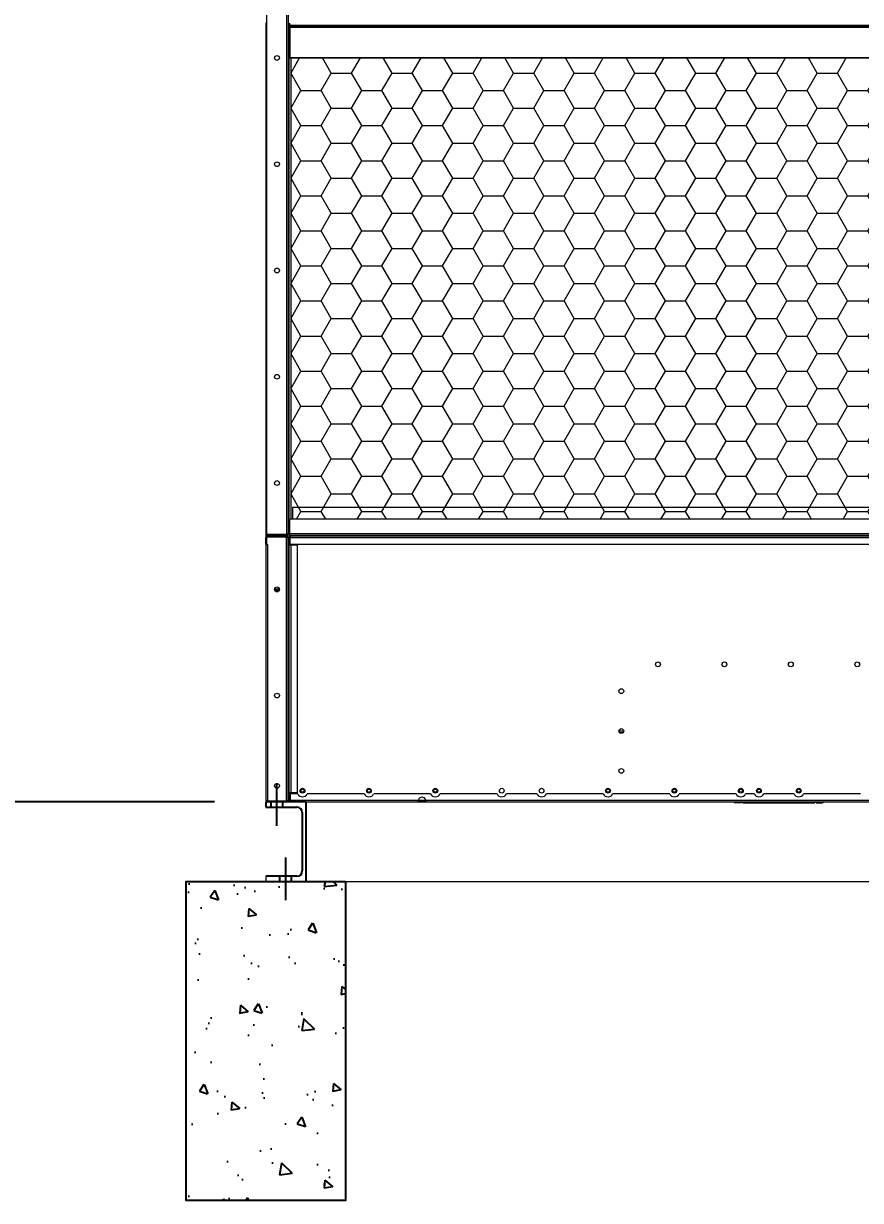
# Model space of a CAD drawing. Header units: millimetres. Extents: x 2686 to 32093, y 2268 to 23063.
# Drawn here: x 21847 to 23422, y 7575 to 9790 of the extents above; entities that cross this region are included whole.
import ezdxf

# ---------------------------------------------------------------- set-up
doc = ezdxf.new("R2010")
doc.units = ezdxf.units.MM
doc.linetypes.add('CENTERX2', pattern=[4, 2.5, -0.5, 0.5, -0.5])
doc.layers.add('냉각탑_dim', color=1, linetype='Continuous')
doc.styles.add('HY울릉도L', font='')
doc.styles.get('HY울릉도L').set_extended_font_data('HY울릉도L')
doc.dimstyles.new('성지DIM', dxfattribs={"dimtxt": 3.5, "dimasz": 3, "dimexe": 1, "dimexo": 2.5, "dimgap": 2, "dimtad": 1, "dimdec": 0, "dimzin": 3, "dimdsep": 46, "dimtxsty": 'HY울릉도L', "dimblk": 'ARCHTICK', "dimcen": -2, "dimclrd": 256, "dimclre": 256, "dimclrt": 7, "dimadec": 0, "dimazin": 0, "dimtfac": 1, "dimtdec": 0, "dimtofl": 0, "dimtmove": 0, "dimatfit": 3, "dimfxl": 1, "dimtolj": 1, "dimtzin": 0, "dimlwe": -1, "dimarcsym": 0})

# ---------------------------------------------------------------- blocks, each defined once
blk = doc.blocks.new('_ArchTick')
at = {"color": 0, "linetype": 'ByBlock', "const_width": 0.15}
blk.add_lwpolyline([(-0.5, -0.5), (0.5, 0.5)], dxfattribs=at)
blk = doc.blocks.new('*D298')
at = {"layer": 'Defpoints', "color": 0, "transparency": 16777216}
for p in [(22306.4, 11325.2), (21572.5, 8325.2), (22306.4, 8325.2)]:
    blk.add_point(p, dxfattribs=at)
at = {"layer": '냉각탑_dim', "transparency": 16777216}
for p, q in [((22206.4, 11325.2), (21532.5, 11325.2)), ((22206.4, 8325.2), (21532.5, 8325.2))]:
    blk.add_line(p, q, dxfattribs=at)
at = {"layer": '냉각탑_dim', "lineweight": -2, "transparency": 16777216}
blk.add_line((21572.5, 11325.2), (21572.5, 8325.2), dxfattribs=at)
at = {"layer": '냉각탑_dim', "lineweight": -2, "transparency": 16777216, "xscale": 120, "yscale": 120, "zscale": 120}
for p, rotation in [((21572.5, 11325.2), 90), ((21572.5, 8325.2), 270)]:
    blk.add_blockref('_ArchTick', p, dxfattribs=dict(at, rotation=rotation))
at = {"layer": '냉각탑_dim', "color": 7, "transparency": 16777216, "insert": (21422.5, 9825.2), "char_height": 140, "attachment_point": 5, "rotation": 90, "style": 'HY울릉도L'}
blk.add_mtext('\\A1;3000', dxfattribs=at)
blk = doc.blocks.new("2'")
at = {"lineweight": 20}
h = blk.add_hatch(dxfattribs=at)
h.set_pattern_fill('HONEY', scale=12)
h.set_pattern_definition([(360, (-387396.448, -78236.44), (57.15, 32.9955677), [38.1, -76.2]), (120, (-387396.448, -78236.44), (-57.15, 32.995568), [38.1, -76.2]), (60, (-387396.448, -78236.44), (1e-07, 65.9911357), [-76.2, 38.1])])
h.paths.add_polyline_path([(22350.4, 9725.6), (22350.4, 8857.3), (24961, 8857.3), (24961, 9725.6)])
at = {"color": 7, "lineweight": 20}
for p, q in [((22304.2, 11081.8), (22304.2, 8828.6)), ((22342.2, 11087.2), (22342.2, 8828.6)), ((22345, 11088.6), (22345, 8830)), ((22348.4, 9782.9), (24957.6, 9782.9)), ((22349.8, 9787.2), (24956.2, 9787.2)), ((22349.8, 9785.5), (24956.2, 9785.5)), ((22348.4, 9725.6), (24957.6, 9725.6)), ((22348.4, 9725.5), (24957.6, 9725.5)), ((24957.6, 9725.3), (22348.4, 9725.3)), ((24217.4, 8878.9), (22353, 8878.9)), ((24217.4, 8857.3), (22348.6, 8857.3)), ((22348.4, 8830.2), (24957.6, 8830.2)), ((24957.3, 8825.2), (22348.7, 8825.2)), ((24957.3, 8821.8), (22348.7, 8821.8)), ((22349.8, 8827.2), (24956.2, 8827.2)), ((23171.5, 8810.2), (24220.5, 8810.2)), ((22380.6, 8325.2), (24925.4, 8325.2))]:
    blk.add_line(p, q, dxfattribs=at)
at = {"color": 7, "lineweight": 20, "ltscale": 0.44375}
blk.add_line((22303, 9791.4), (22303, 8726.4), dxfattribs=at)
at = {"color": 7, "lineweight": 20, "ltscale": 0.000583333}
for p, q in [((22347, 9790), (22348.4, 9790)), ((22347, 9782.7), (22348.4, 9782.7)), ((22304.6, 8827.2), (22304.6, 8828.6)), ((22342.2, 8827.2), (22342.2, 8828.6)), ((22347, 8830), (22348.4, 8830)), ((22306.4, 8809.4), (22305, 8809.4))]:
    blk.add_line(p, q, dxfattribs=at)
at = {"color": 7, "lineweight": 20, "ltscale": 0.003004}
blk.add_line((22347, 9782.7), (22347, 9789.9), dxfattribs=at)
at = {"color": 7, "lineweight": 20, "ltscale": 0.000967409}
for p, q in [((22348.4, 9787.9), (22348.4, 9790.2)), ((22348.4, 8827.9), (22348.4, 8830.2))]:
    blk.add_line(p, q, dxfattribs=at)
at = {"color": 7, "lineweight": 20, "ltscale": 0.012167}
for p, q in [((22347, 9753.5), (22347, 9782.7)), ((22347, 8830), (22347, 8859.2))]:
    blk.add_line(p, q, dxfattribs=at)
at = {"color": 7, "lineweight": 20, "ltscale": 0.000341711}
for p, q in [((22347.8, 9788), (22348.4, 9788.6)), ((22347.8, 9784.6), (22348.4, 9784.1)), ((22344.2, 8828), (22343.6, 8828.6)), ((22347.8, 8828), (22348.4, 8828.6))]:
    blk.add_line(p, q, dxfattribs=at)
at = {"color": 7, "lineweight": 20, "ltscale": 0.000849957}
blk.add_line((22348.4, 9785), (22348.4, 9782.9), dxfattribs=at)
at = {"color": 7, "lineweight": 20, "ltscale": 0.023877}
blk.add_line((22348.4, 9782.9), (22348.4, 9725.6), dxfattribs=at)
at = {"color": 7, "lineweight": 20, "ltscale": 0.000805508}
blk.add_line((22349, 9785.3), (22349, 9787.3), dxfattribs=at)
at = {"color": 7, "lineweight": 20, "ltscale": 4.78227e-06}
blk.add_line((22349.8, 9785.5), (22349.8, 9785.5), dxfattribs=at)
at = {"color": 7, "lineweight": 20, "ltscale": 0.000708333}
for p, q in [((22350.4, 9787.2), (22350.4, 9785.5)), ((22377, 9785.5), (22377, 9787.2)), ((22348.7, 8823.2), (22347, 8823.2)), ((22348.7, 8822.3), (22347, 8822.3)), ((22348.7, 8328.1), (22347, 8328.1)), ((22305, 8326.9), (22305, 8325.2)), ((22341.6, 8326.9), (22341.6, 8325.2)), ((22348.7, 8327.2), (22347, 8327.2))]:
    blk.add_line(p, q, dxfattribs=at)
at = {"color": 7, "lineweight": 20, "ltscale": 0.372625}
blk.add_line((22347, 8859.2), (22347, 9753.5), dxfattribs=at)
at = {"color": 7, "lineweight": 20, "ltscale": 0.000583332}
blk.add_line((22347, 9753.5), (22348.4, 9753.5), dxfattribs=at)
at = {"color": 7, "lineweight": 20, "ltscale": 5.81038e-05}
blk.add_line((22348.4, 9725.3), (22348.4, 9725.6), dxfattribs=at)
at = {"color": 7, "lineweight": 20, "ltscale": 0.009}
blk.add_line((22353, 8878.9), (22353, 8857.3), dxfattribs=at)
at = {"color": 7, "lineweight": 20, "ltscale": 0.01129}
blk.add_line((22348.4, 8830.2), (22348.4, 8857.3), dxfattribs=at)
at = {"color": 7, "lineweight": 20, "ltscale": 0.000500046}
blk.add_line((22304.2, 8828.6), (22303, 8828.6), dxfattribs=at)
at = {"color": 7, "lineweight": 20, "ltscale": 0.004833}
for p, q in [((22303, 8810.2), (22303, 8821.8)), ((22348.7, 8810.2), (22348.7, 8821.8)), ((22362, 8808.2), (22350.4, 8808.2)), ((22348.7, 8340.2), (22348.7, 8328.6)), ((22362, 8342.2), (22350.4, 8342.2)), ((23198.5, 8323.2), (23186.9, 8323.2)), ((23338.5, 8323.2), (23350.1, 8323.2))]:
    blk.add_line(p, q, dxfattribs=at)
at = {"color": 7, "lineweight": 20, "ltscale": 0.015833}
blk.add_line((22342.2, 8828.6), (22304.2, 8828.6), dxfattribs=at)
at = {"color": 7, "lineweight": 20, "ltscale": 0.015667}
blk.add_line((22304.6, 8827.2), (22342.2, 8827.2), dxfattribs=at)
at = {"color": 7, "lineweight": 20, "ltscale": 0.000958937}
blk.add_line((22305, 8824.9), (22305, 8827.2), dxfattribs=at)
at = {"color": 7, "lineweight": 20, "ltscale": 0.005875}
for p, q in [((22305, 8809.4), (22305, 8823.5)), ((22347, 8822.3), (22347, 8808.2)), ((22347, 8342.2), (22347, 8328.1))]:
    blk.add_line(p, q, dxfattribs=at)
at = {"color": 7, "lineweight": 20, "ltscale": 0.01525}
for p, q in [((22341.6, 8823.5), (22305, 8823.5)), ((22341.6, 8325.2), (22305, 8325.2))]:
    blk.add_line(p, q, dxfattribs=at)
at = {"color": 7, "lineweight": 20, "ltscale": 0.014667}
for p, q in [((22306.4, 8825.2), (22341.6, 8825.2)), ((22306.4, 8326.9), (22341.6, 8326.9))]:
    blk.add_line(p, q, dxfattribs=at)
at = {"color": 7, "lineweight": 20, "ltscale": 0.000834157}
blk.add_line((22308.4, 8825.2), (22308.4, 8827.2), dxfattribs=at)
at = {"color": 7, "lineweight": 20, "ltscale": 0.000708334}
blk.add_line((22341.6, 8823.5), (22341.6, 8825.2), dxfattribs=at)
at = {"color": 7, "lineweight": 20, "ltscale": 0.001131}
for p, q in [((22344.3, 8823.5), (22341.6, 8823.5)), ((22344.3, 8326.9), (22341.6, 8326.9))]:
    blk.add_line(p, q, dxfattribs=at)
at = {"color": 7, "lineweight": 20, "ltscale": 0.206917}
blk.add_line((22341.6, 8326.9), (22341.6, 8823.5), dxfattribs=at)
at = {"color": 7, "lineweight": 20, "ltscale": 0.000912135}
blk.add_line((22344.4, 8828.6), (22342.2, 8828.6), dxfattribs=at)
at = {"color": 7, "lineweight": 20, "ltscale": 0.000414935}
for p, q in [((22343.3, 8823.5), (22344, 8824.2)), ((22346, 8478.2), (22345.3, 8478.9)), ((22343.3, 8326.9), (22344, 8326.2))]:
    blk.add_line(p, q, dxfattribs=at)
at = {"color": 7, "lineweight": 20, "ltscale": 0.00126}
blk.add_line((22343.6, 8824.5), (22343.6, 8827.5), dxfattribs=at)
at = {"color": 7, "lineweight": 20, "ltscale": 1.84442e-05}
blk.add_line((22345, 8829.9), (22345, 8830), dxfattribs=at)
at = {"color": 7, "lineweight": 20, "ltscale": 1.85381e-05}
blk.add_line((22345, 8829.9), (22345, 8830), dxfattribs=at)
at = {"color": 7, "lineweight": 20, "ltscale": 2.99318e-05}
blk.add_line((22345, 8829.9), (22345, 8830), dxfattribs=at)
blk.add_line((22345, 8829.9), (22345, 8830), dxfattribs=at)
at = {"color": 7, "lineweight": 20, "ltscale": 1.47704e-05}
blk.add_line((22345, 8829.9), (22345, 8830), dxfattribs=at)
at = {"color": 7, "lineweight": 20, "ltscale": 2.54818e-05}
blk.add_line((22345, 8821.8), (22345, 8821.8), dxfattribs=at)
at = {"color": 7, "lineweight": 20, "ltscale": 0.2055}
blk.add_line((22345, 8328.6), (22345, 8821.8), dxfattribs=at)
at = {"color": 7, "lineweight": 20, "ltscale": 0.002815}
blk.add_line((22347, 8823.2), (22347, 8829.9), dxfattribs=at)
at = {"color": 7, "lineweight": 20, "ltscale": 0.000375}
for p, q in [((22347, 8822.3), (22347, 8823.2)), ((22347, 8328.1), (22347, 8327.2))]:
    blk.add_line(p, q, dxfattribs=at)
at = {"color": 7, "lineweight": 20, "ltscale": 0.001417}
for p, q in [((22348.7, 8825.2), (22348.7, 8821.8)), ((22350.4, 8808.2), (22347, 8808.2)), ((22350.4, 8342.2), (22347, 8342.2)), ((22348.7, 8325.2), (22348.7, 8328.6)), ((22306.4, 8326.9), (22303, 8326.9))]:
    blk.add_line(p, q, dxfattribs=at)
at = {"color": 7, "lineweight": 20, "ltscale": 0.000881921}
blk.add_line((22349, 8825.2), (22349, 8827.3), dxfattribs=at)
at = {"color": 7, "lineweight": 20, "ltscale": 0.000833333}
for p, q in [((22350.4, 8827.2), (22350.4, 8825.2)), ((22377, 8825.2), (22377, 8827.2)), ((22305, 8810.2), (22303, 8810.2)), ((22305, 8809.4), (22303, 8809.4)), ((22303, 8809.4), (22305, 8809.4)), ((22349, 8808.2), (22347, 8808.2)), ((22349, 8808.2), (22349, 8810.2)), ((22350.4, 8810.2), (22350.4, 8808.2)), ((22347, 8472), (22345, 8472)), ((22347, 8470.2), (22345, 8470.2)), ((22350.4, 8342.2), (22350.4, 8340.2)), ((22590.3, 8327.2), (22590.3, 8325.2)), ((22603.8, 8327.2), (22603.8, 8325.2)), ((23198.5, 8323.2), (23198.5, 8325.2)), ((23338.5, 8323.2), (23338.5, 8325.2))]:
    blk.add_line(p, q, dxfattribs=at)
at = {"color": 7, "lineweight": 20, "ltscale": 0.00083243}
for p, q in [((22545.8, 8825.2), (22545.8, 8827.2)), ((22545.9, 8825.2), (22545.9, 8827.2)), ((22551.1, 8825.2), (22551.1, 8827.2))]:
    blk.add_line(p, q, dxfattribs=at)
at = {"color": 7, "lineweight": 20, "ltscale": 0.00121}
for p, q in [((22609.9, 8827.2), (22607.8, 8825.2)), ((22611.2, 8827.2), (22609.1, 8825.2)), ((22618.7, 8827.2), (22616.6, 8825.2)), ((22630.9, 8825.2), (22633, 8827.2)), ((22662, 8827.2), (22659.9, 8825.2)), ((22674.1, 8825.2), (22676.2, 8827.2)), ((22681.7, 8825.2), (22683.8, 8827.2))]:
    blk.add_line(p, q, dxfattribs=at)
at = {"color": 7, "lineweight": 20, "ltscale": 0.201042}
for p, q in [((22303, 8809.4), (22303, 8326.9)), ((22306.4, 8809.4), (22306.4, 8326.9))]:
    blk.add_line(p, q, dxfattribs=at)
at = {"color": 7, "lineweight": 20, "ltscale": 0.194167}
for p, q in [((22347, 8342.2), (22347, 8808.2)), ((22350.4, 8342.2), (22350.4, 8808.2)), ((22362, 8808.2), (22362, 8342.2))]:
    blk.add_line(p, q, dxfattribs=at)
at = {"color": 7, "lineweight": 20, "ltscale": 0.307}
blk.add_line((22348.7, 8810.2), (23171.5, 8810.2), dxfattribs=at)
at = {"color": 7, "lineweight": 20, "ltscale": 0.003735}
blk.add_line((22328.5, 8724.8), (22319.5, 8724.8), dxfattribs=at)
at = {"color": 7, "lineweight": 20, "ltscale": 0.003614}
blk.add_line((22319.7, 8726.4), (22328.4, 8726.4), dxfattribs=at)
at = {"color": 7, "lineweight": 20, "ltscale": 0.003172}
blk.add_line((22327.8, 8722.8), (22320.2, 8722.8), dxfattribs=at)
at = {"color": 7, "lineweight": 20, "ltscale": 0.001718}
blk.add_line((22322, 8721.2), (22326.1, 8721.2), dxfattribs=at)
at = {"color": 7, "lineweight": 20, "ltscale": 0.053167}
blk.add_line((22345, 8540), (22345, 8667.6), dxfattribs=at)
at = {"color": 7, "lineweight": 20, "ltscale": 0.000833118}
blk.add_line((22345, 8667.6), (22347, 8667.6), dxfattribs=at)
at = {"color": 7, "lineweight": 20, "ltscale": 0.000833254}
blk.add_line((22347, 8540), (22345, 8540), dxfattribs=at)
at = {"color": 7, "lineweight": 20, "ltscale": 0.000547189}
blk.add_line((22346.3, 8478.9), (22345, 8478.9), dxfattribs=at)
at = {"color": 7, "lineweight": 20, "ltscale": 0.000834193}
blk.add_line((22345, 8475.2), (22347, 8475.2), dxfattribs=at)
at = {"color": 7, "lineweight": 20, "ltscale": 0.000832799}
blk.add_line((22345, 8470.2), (22347, 8470.2), dxfattribs=at)
at = {"color": 7, "lineweight": 20, "ltscale": 0.003726}
blk.add_line((22967.5, 8459), (22976.4, 8459), dxfattribs=at)
at = {"color": 7, "lineweight": 20, "ltscale": 0.002875}
blk.add_line((22968.5, 8455.6), (22975.4, 8455.6), dxfattribs=at)
at = {"color": 1, "linetype": 'CENTERX2', "ltscale": 50}
for p, q in [((22324, 8280.2), (22324, 8360.2)), ((22340.5, 8140.2), (22340.5, 8220.2))]:
    blk.add_line(p, q, dxfattribs=at)
at = {"color": 7, "lineweight": 20, "ltscale": 0.000834328}
blk.add_line((22345, 8330.2), (22347, 8330.2), dxfattribs=at)
at = {"color": 7, "lineweight": 20, "ltscale": 2.38284e-05}
blk.add_line((22345, 8328.5), (22345, 8328.6), dxfattribs=at)
at = {"color": 7, "lineweight": 20, "ltscale": 0.000837638}
blk.add_line((22347, 8328.4), (22345, 8328.4), dxfattribs=at)
at = {"color": 7, "lineweight": 20, "ltscale": 0.000128159}
blk.add_line((22347.3, 8342.2), (22347, 8342.2), dxfattribs=at)
at = {"color": 7, "lineweight": 20, "ltscale": 0.005987}
blk.add_line((22363.1, 8340.2), (22348.7, 8340.2), dxfattribs=at)
at = {"color": 7, "lineweight": 20, "ltscale": 0.100609}
blk.add_line((22348.7, 8328.6), (22590.2, 8328.6), dxfattribs=at)
at = {"color": 7, "lineweight": 20, "ltscale": 0.000833334}
blk.add_line((22349, 8340.2), (22349, 8342.2), dxfattribs=at)
at = {"color": 7, "lineweight": 20, "ltscale": 0.044641}
for p, q in [((22488.1, 8340.2), (22381, 8340.2)), ((22613.1, 8340.2), (22506, 8340.2)), ((22738.1, 8340.2), (22631, 8340.2)), ((22938.1, 8340.2), (22831, 8340.2)), ((23063.1, 8340.2), (22956, 8340.2)), ((23188.1, 8340.2), (23081, 8340.2)), ((23422.1, 8340.2), (23315, 8340.2))]:
    blk.add_line(p, q, dxfattribs=at)
at = {"color": 7, "lineweight": 20, "ltscale": 0.005698}
blk.add_line((22590.2, 8328.6), (22603.9, 8328.6), dxfattribs=at)
at = {"color": 7, "lineweight": 20, "ltscale": 0.412635}
blk.add_line((22603.9, 8328.6), (23594.2, 8328.6), dxfattribs=at)
at = {"color": 7, "lineweight": 20, "ltscale": 0.023808}
for p, q in [((22813.1, 8340.2), (22756, 8340.2)), ((23297.1, 8340.2), (23240, 8340.2))]:
    blk.add_line(p, q, dxfattribs=at)
at = {"color": 7, "lineweight": 20, "ltscale": 0.006725}
blk.add_line((23222.1, 8340.2), (23206, 8340.2), dxfattribs=at)
at = {"lineweight": 20}
blk.add_line((22376, 8325.2), (22303, 8325.2), dxfattribs=at)
at = {"color": 7, "lineweight": 25, "ltscale": 0.008333}
blk.add_line((22303, 8325.2), (22303, 8315.2), dxfattribs=at)
at = {"color": 7, "lineweight": 25, "ltscale": 0.125}
for p, q in [((22378, 8325.2), (22303, 8325.2)), ((22303, 8175.2), (22378, 8175.2))]:
    blk.add_line(p, q, dxfattribs=at)
at = {"color": 7, "lineweight": 25, "ltscale": 0.05125}
for p, q in [((22303, 8315.2), (22361.5, 8315.2)), ((22361.5, 8185.2), (22303, 8185.2))]:
    blk.add_line(p, q, dxfattribs=at)
at = {"color": 7, "lineweight": 20, "ltscale": 0.280701}
blk.add_line((22304.4, 8325.2), (22339.6, 8325.2), dxfattribs=at)
for p, q in [((22313, 8315.2), (22313, 8325.2)), ((22335, 8315.2), (22335, 8325.2)), ((22329.5, 8175.2), (22329.5, 8185.2)), ((22351.5, 8175.2), (22351.5, 8185.2))]:
    blk.add_line(p, q)
at = {"color": 7, "lineweight": 20, "ltscale": 0.002932}
blk.add_line((22341.7, 8325.2), (22348.7, 8325.2), dxfattribs=at)
at = {"color": 7, "lineweight": 20, "ltscale": 0.100651}
blk.add_line((22348.7, 8325.2), (22590.3, 8325.2), dxfattribs=at)
at = {"color": 7, "lineweight": 20, "ltscale": 0.004083}
blk.add_line((22370.8, 8325.2), (22380.6, 8325.2), dxfattribs=at)
at = {"ltscale": 25}
blk.add_line((22378, 8325.2), (22378, 8175.2), dxfattribs=at)
at = {"color": 7, "lineweight": 20, "ltscale": 0.005614}
for p, q in [((22590.3, 8327.2), (22603.8, 8327.2)), ((22590.3, 8325.2), (22603.8, 8325.2))]:
    blk.add_line(p, q, dxfattribs=at)
at = {"color": 7, "lineweight": 20, "ltscale": 0.412719}
blk.add_line((22603.8, 8325.2), (23594.3, 8325.2), dxfattribs=at)
at = {"color": 7, "lineweight": 20, "ltscale": 0.000833651}
for p, q in [((23200.5, 8323.2), (23200.5, 8325.2)), ((23336.5, 8323.2), (23336.5, 8325.2))]:
    blk.add_line(p, q, dxfattribs=at)
at = {"color": 7, "lineweight": 20, "ltscale": 0.056667}
blk.add_line((23200.5, 8323.2), (23336.5, 8323.2), dxfattribs=at)
at = {"color": 7, "lineweight": 25, "ltscale": 0.091667}
blk.add_line((22371.5, 8305.2), (22371.5, 8195.2), dxfattribs=at)
at = {"color": 7, "lineweight": 15, "ltscale": 0.0625}
blk.add_line((22303, 8185.2), (22303, 8175.2), dxfattribs=at)
at = {"lineweight": 5}
blk.add_line((22378, 8175.2), (24928, 8175.2), dxfattribs=at)
at = {"color": 0, "lineweight": 20, "elevation": 0}
blk.add_lwpolyline([(22350.4, 9725.6), (24961, 9725.6), (24961, 8857.3), (22350.4, 8857.3)], close=True, dxfattribs=at)
at = {"color": 7, "lineweight": 20}
for centre, radius in [((22324, 9725.2), 4.5), ((22324, 9525.2), 4.5), ((22324, 9325.2), 4.5), ((22324, 9125.2), 4.5), ((22324, 8925.2), 4.5), ((22324, 8725.2), 4.5), ((23041, 8584), 4.5), ((23166, 8584), 4.5), ((23291, 8584), 4.5), ((23416, 8584), 4.5), ((22324, 8525.2), 4.5), ((22972, 8533.5), 4.5), ((22972, 8458.5), 4.5), ((22972, 8383.5), 4.5), ((22324, 8355.2), 4.5), ((22372, 8346.2), 4.5), ((22497, 8346.2), 4.5), ((22622, 8346.2), 4.5), ((22747, 8346.2), 4.5), ((22822, 8346.2), 4.5), ((22947, 8346.2), 4.5), ((23072, 8346.2), 4.5), ((23197, 8346.2), 4.5), ((23231, 8346.2), 4.5), ((23306, 8346.2), 4.5), ((22372, 8346.2), 3), ((22497, 8346.2), 3), ((22622, 8346.2), 3), ((22947, 8346.2), 3), ((23072, 8346.2), 3), ((23197, 8346.2), 3), ((23231, 8346.2), 3), ((23306, 8346.2), 3)]:
    blk.add_circle(centre, radius, dxfattribs=at)
for centre, radius, start, end in [((22349.8, 9790), 2.8, 180, 270), ((22349.8, 9782.7), 2.8, 90, 180), ((22306.4, 8821.8), 3.4, 90, 180), ((22305.8, 8830), 2.8, 210, 244.6228), ((22341.6, 8821.8), 3.4, 0, 90), ((22342.2, 8830), 2.8, 270, 0), ((22349.8, 8830), 2.8, 180, 270), ((22304.2, 8727.6), 1.2, 180, 180.7349), ((22304.2, 8720), 1.2, 179.2651, 180), ((22343.6, 8480.6), 3.4, 294.3157, 359.0524), ((22341.6, 8328.6), 3.4, 270, 0), ((22372, 8344.7), 10, 206.7437, 333.2563), ((22497, 8344.7), 10, 206.7437, 333.2563), ((22606.6, 8326.2), 16.6, 171.9124, 179.4428), ((22597, 8327.1), 7, 12.3734, 167.6266), ((22587.4, 8326.2), 16.6, 0.5572, 8.0877), ((22622, 8344.7), 10, 206.7437, 333.2563), ((22747, 8344.7), 10, 206.7437, 333.2563), ((22822, 8344.7), 10, 206.7437, 333.2563), ((22947, 8344.7), 10, 206.7437, 333.2563), ((23072, 8344.7), 10, 206.7437, 333.2563), ((23197, 8344.7), 10, 206.7437, 333.2563), ((23231, 8344.7), 10, 206.7437, 333.2563), ((23306, 8344.7), 10, 206.7437, 333.2563), ((22306.4, 8328.6), 3.4, 210, 245.6841), ((22350.4, 8328.6), 3.4, 204.3161, 239.9997), ((23186.9, 8326.6), 3.4, 204.3017, 270), ((23186.9, 8326.6), 1.4, 268.112, 270), ((23350.1, 8326.6), 3.4, 270, 335.6983), ((23350.1, 8326.6), 1.4, 270, 271.888)]:
    blk.add_arc(centre, radius, start, end, dxfattribs=at)
at = {"color": 7, "lineweight": 25}
for centre, start, end in [((22361.5, 8305.2), 0, 90), ((22361.5, 8195.2), 270, 0)]:
    blk.add_arc(centre, 10, start, end, dxfattribs=at)
at = {"color": 7, "lineweight": 20}
for points in [[(22348.4, 9787.9), (22348.7, 9787.6), (22349, 9787.4), (22349.3, 9787.2), (22349.5, 9787.2), (22349.8, 9787.2)], [(22348.4, 9785), (22348.7, 9785.1), (22349, 9785.3), (22349.3, 9785.4), (22349.5, 9785.5), (22349.8, 9785.5)], [(22344.3, 8823.5), (22344.6, 8823.1), (22344.8, 8822.8), (22345, 8822.5), (22345, 8822.1), (22345, 8821.8)], [(22344.4, 8828.6), (22344.6, 8828.8), (22344.8, 8829.1), (22345, 8829.4), (22345, 8829.7), (22345, 8830)], [(22348.4, 8827.9), (22348.7, 8827.6), (22349, 8827.4), (22349.3, 8827.2), (22349.5, 8827.2), (22349.8, 8827.2)], [(22346.3, 8478.9), (22346.6, 8479.2), (22346.8, 8479.5), (22346.9, 8479.9), (22347, 8480.2), (22347, 8480.5)], [(22344.3, 8326.9), (22344.6, 8327.2), (22344.8, 8327.5), (22345, 8327.9), (22345, 8328.2), (22345, 8328.6)], [(22590.3, 8327.2), (22590.2, 8327.2), (22590.2, 8327.2), (22590.1, 8327.2), (22590.1, 8327.3), (22590.1, 8327.4)], [(22604, 8327.4), (22604, 8327.3), (22603.9, 8327.2), (22603.9, 8327.2), (22603.8, 8327.2), (22603.8, 8327.2)]]:
    blk.add_open_spline(points, degree=5, dxfattribs=at)
for points, knots in [([(22345, 8667.6), (22345, 8667.5), (22345.1, 8667.4), (22345.1, 8667.3), (22345.4, 8667), (22345.9, 8666.8), (22346.2, 8666.6), (22346.6, 8666.5), (22347, 8666.4)], [0, 0, 0, 0, 0, 0, 2.033975, 2.033975, 2.033975, 5.485293, 5.485293, 5.485293, 5.485293, 5.485293, 5.485293]), ([(22590.3, 8325.2), (22590.2, 8325.2), (22590.2, 8325.2), (22590.1, 8325.3), (22590.1, 8325.6), (22590, 8325.9), (22590, 8326.1), (22590, 8326.2), (22590, 8326.4)], [0, 0, 0, 0, 0, 0, 3.009, 3.009, 3.009, 4.870321, 4.870321, 4.870321, 4.870321, 4.870321, 4.870321]), ([(22604, 8326.4), (22604, 8326), (22604, 8325.7), (22604, 8325.5), (22603.9, 8325.3), (22603.8, 8325.2), (22603.8, 8325.2), (22603.8, 8325.2), (22603.8, 8325.2)], [0, 0, 0, 0, 0, 0, 3.956241, 3.956241, 3.956241, 4.866694, 4.866694, 4.866694, 4.866694, 4.866694, 4.866694])]:
    blk.add_open_spline(points, degree=5, knots=knots, dxfattribs=at)

msp = doc.modelspace()

# ---------------------------------------------------------------- hatches: boundary and pattern name
h = msp.add_hatch()
h.set_pattern_fill('AR-CONC', color=4, angle=-90)
h.set_pattern_definition([(320, (-179830.47, 342955.15), (-15.939086, -182.18467), [19.05, -209.55]), (265, (-179830.47, 342955.15), (191.056845, 35.24342), [15.24, -167.64058]), (10.451445, (-179831.8, 342939.97), (175.11775, -146.94125), [16.19001, -178.090245]), (316.1842, (-179779.67, 342955.15), (-42.04233, -271.07904), [28.575, -314.325]), (6.63556, (-179783.17, 342932.56), (247.42612, -237.40413), [24.28502, -267.1356]), (261.18415, (-179779.67, 342955.15), (247.42612, -237.40413), [22.85997, -251.45973]), (291, (-179792.37, 342929.75), (-102.2652, -151.61439), [19.05, -209.55]), (236, (-179792.37, 342929.75), (184.18797, -61.80203), [15.24, -167.64]), (341.451445, (-179800.9, 342917.12), (81.92277, -213.41642), [16.19001, -178.08994]), (307.5, (-179830.47, 342955.154), (84.555039, -3.088603), [0, -165.608, 0, -170.18, 0, -168.275]), (277.5, (-179830.47, 342955.15), (100.180575, -66.819663), [0, -97.028, 0, -161.798, 0, -64.135]), (237.5, (-179830.47, 343011.796), (-5.728744, -135.590595), [0, -63.5, 0, -198.12, 0, -262.89]), (227.5, (-179830.47, 343037.2), (25.42649, -148.12918), [0, -82.55, 0, -131.572, 0, -186.69])])
h.paths.add_polyline_path([(22153, 8175.3), (22153, 7575.3), (22453, 7575.1), (22453, 8175.1)])

# ---------------------------------------------------------------- linework, layer by layer
at = {"ltscale": 500, "elevation": 0}
msp.add_lwpolyline([(22453, 8175.2), (22453, 7575.2), (22153, 7575.2), (22153, 8175.2)], close=True, dxfattribs=at)

# ---------------------------------------------------------------- block references
msp.add_blockref("2'", (0, 0))

# ---------------------------------------------------------------- dimensions: what is measured, and where the dimension line sits
at = {"layer": '냉각탑_dim'}
dim = msp.add_linear_dim(base=(21572.5, 8325.2), p1=(22306.4, 11325.2), p2=(22306.4, 8325.2), angle=90, dimstyle='성지DIM', override={"dimscale": 40}, dxfattribs=at)
dim.commit()
dim.dimension.update_dxf_attribs({"geometry": '*D298', "text_midpoint": (21422.5, 9825.2)})

doc.saveas('drawing.dxf')
